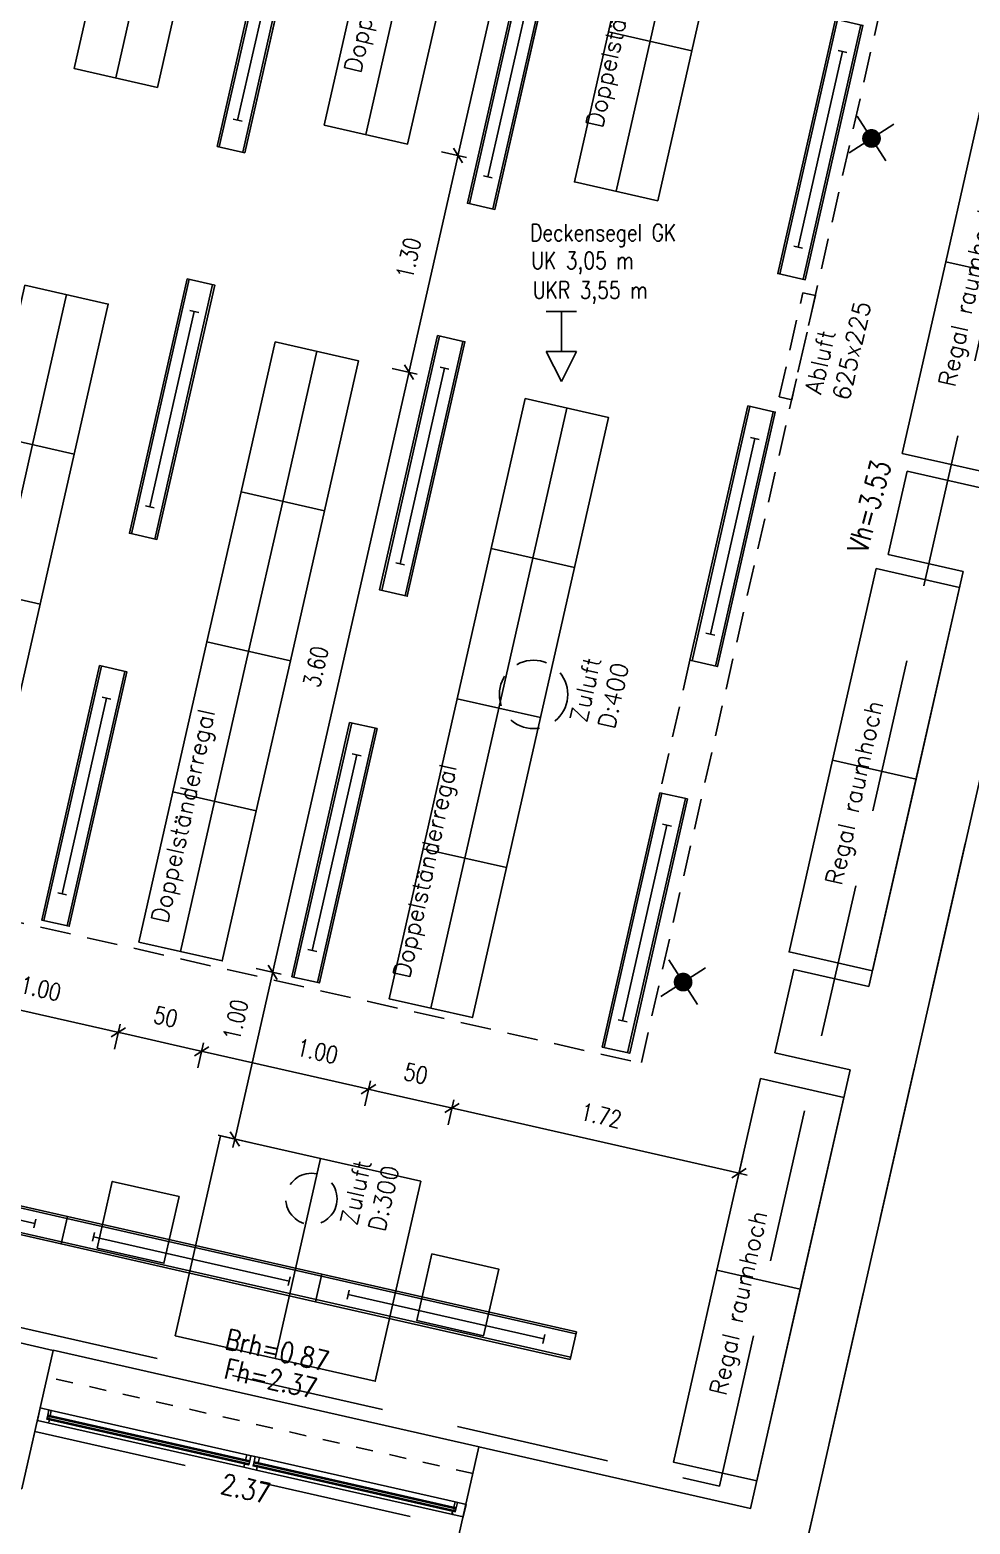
# Model space of a CAD drawing. Header units: metres. Extents: x -7 to 99688, y -10762 to -90.
# Drawn here: x 103.82 to 109.31, y -148.47 to -139.73 of the extents above; entities that cross this region are included whole.
import ezdxf
from ezdxf.enums import TextEntityAlignment as Align

# ---------------------------------------------------------------- set-up
doc = ezdxf.new("R2010")
doc.units = ezdxf.units.M
doc.header["$LTSCALE"] = 0.03
doc.linetypes.add('GESTRICHELT', pattern=[9, 6, -3])
doc.linetypes.add('GESTRICHELT2', pattern=[4.5, 3, -1.5])
doc.layers.get('0').update_dxf_attribs({"linetype": 'CONTINUOUS'})
doc.layers.get('Defpoints').update_dxf_attribs({"linetype": 'CONTINUOUS'})
for name, color, linetype in [('A_ansicht', 9, 'CONTINUOUS'), ('A_bemaßung', 2, 'CONTINUOUS'), ('A_Deckenplan', 8, 'CONTINUOUS'), ('A_fenster', 7, 'CONTINUOUS'), ('A_Höhen', 3, 'CONTINUOUS'), ('A_möbel_neu', 1, 'CONTINUOUS'), ('A_text', 5, 'CONTINUOUS'), ('A_verdeckt', 8, 'GESTRICHELT2'), ('A_wände', 6, 'CONTINUOUS'), ('CKMA0002', 2, 'CONTINUOUS'), ('E__LEUCHTEN', 6, 'CONTINUOUS')]:
    doc.layers.add(name, color=color, linetype=linetype)
doc.styles.add('PITSIMP8', font='PITSIMP8.SHX')
doc.styles.add('SIMPLEX', font='simplex.shx', dxfattribs={"width": 0.8, "height": 0.1})
doc.styles.get("Standard").update_dxf_attribs({"font": 'txt', "height": 1})
doc.dimstyles.get("Standard").update_dxf_attribs({"dimtxt": 0.1, "dimasz": 0.05, "dimexe": 0.1, "dimexo": 0, "dimgap": 0.1, "dimtad": 1, "dimdec": 4, "dimrnd": 0.0025, "dimzin": 0, "dimdsep": 46, "dimtxsty": 'SIMPLEX', "dimblk": 'DIMCROSS', "dimblk1": 'DIMCROSS', "dimblk2": 'DIMCROSS', "dimsah": 1, "dimcen": 2.5, "dimdle": 0.025, "dimclrd": 1, "dimclre": 1, "dimclrt": 6, "dimadec": 0, "dimazin": 0, "dimtfac": 1, "dimtdec": 4, "dimtix": 1, "dimtmove": 2, "dimatfit": 3, "dimfxl": 1, "dimtvp": 1, "dimtolj": 1, "dimtzin": 0, "dimarcsym": 0})

# ---------------------------------------------------------------- blocks, each defined once
blk = doc.blocks.new('DIMCROSS')
at = {"color": 0, "linetype": 'ByBlock'}
blk.add_line((-1, 0), (1, 0), dxfattribs=at)
at = {"linetype": 'ByBlock'}
blk.add_line((-0.707107, -0.707107), (0.707107, 0.707107), dxfattribs=at)
blk = doc.blocks.new('*D103')
at = {"layer": 'CKMA0002', "color": 1, "lineweight": -2}
for p, q in [((105.2846, -145.2503), (105.1383, -145.2172)), ((105.0257, -146.1657), (105.2248, -145.288)), ((105.1121, -146.2366), (104.9171, -146.1924))]:
    blk.add_line(p, q, dxfattribs=at)
at = {"layer": 'Defpoints', "color": 0}
for p in [(105.2358, -145.2393), (105.7828, -145.3634), (105.6104, -146.3496)]:
    blk.add_point(p, dxfattribs=at)
at = {"layer": 'CKMA0002', "color": 1, "lineweight": -2, "xscale": 0.05, "yscale": 0.05, "zscale": 0.05}
for p, rotation in [((105.2358, -145.2393), 77.21937493741743), ((105.0146, -146.2145), 257.2193749374175)]:
    blk.add_blockref('DIMCROSS', p, dxfattribs=dict(at, rotation=rotation))
at = {"layer": 'CKMA0002', "color": 6, "insert": (105.0189, -145.5175), "char_height": 0.1, "attachment_point": 5, "rotation": 77.21937, "style": 'SIMPLEX'}
blk.add_mtext('\\A1;1.00{\\A1\\H0.7x\\S;}', dxfattribs=at)
blk = doc.blocks.new('*D104')
at = {"layer": 'CKMA0002', "color": 1, "lineweight": -2}
for p, q in [((105.2469, -145.1905), (106.0212, -141.7772)), ((106.081, -141.7395), (105.9347, -141.7064))]:
    blk.add_line(p, q, dxfattribs=at)
at = {"layer": 'Defpoints', "color": 0}
for p in [(106.0322, -141.7285), (106.5791, -141.8525), (105.7828, -145.3634)]:
    blk.add_point(p, dxfattribs=at)
at = {"layer": 'CKMA0002', "color": 1, "lineweight": -2, "xscale": 0.05, "yscale": 0.05, "zscale": 0.05}
for p, rotation in [((106.0322, -141.7285), 77.21937493741743), ((105.2358, -145.2393), 257.2193749374175)]:
    blk.add_blockref('DIMCROSS', p, dxfattribs=dict(at, rotation=rotation))
at = {"layer": 'CKMA0002', "color": 6, "insert": (105.4877, -143.4507), "char_height": 0.1, "attachment_point": 5, "rotation": 77.21937, "style": 'SIMPLEX'}
blk.add_mtext('\\A1;3.60{\\A1\\H0.7x\\S;}', dxfattribs=at)
blk = doc.blocks.new('*D105')
at = {"layer": 'CKMA0002', "color": 1, "lineweight": -2}
for p, q in [((106.3686, -140.4717), (106.2223, -140.4386)), ((106.0433, -141.6797), (106.3087, -140.5094))]:
    blk.add_line(p, q, dxfattribs=at)
at = {"layer": 'Defpoints', "color": 0}
for p in [(106.3198, -140.4607), (106.8667, -140.5847), (106.5791, -141.8525)]:
    blk.add_point(p, dxfattribs=at)
at = {"layer": 'CKMA0002', "color": 1, "lineweight": -2, "xscale": 0.05, "yscale": 0.05, "zscale": 0.05}
for p, rotation in [((106.3198, -140.4607), 77.21937493741743), ((106.0322, -141.7285), 257.2193749374175)]:
    blk.add_blockref('DIMCROSS', p, dxfattribs=dict(at, rotation=rotation))
at = {"layer": 'CKMA0002', "color": 6, "insert": (106.0297, -141.0614), "char_height": 0.1, "attachment_point": 5, "rotation": 77.21937, "style": 'SIMPLEX'}
blk.add_mtext('\\A1;1.30{\\A1\\H0.7x\\S;}', dxfattribs=at)
blk = doc.blocks.new('*D106')
at = {"layer": 'CKMA0002', "color": 1, "lineweight": -2}
for p, q in [((107.1649, -136.9609), (107.0187, -136.9278)), ((106.3309, -140.4119), (107.1051, -136.9986))]:
    blk.add_line(p, q, dxfattribs=at)
at = {"layer": 'Defpoints', "color": 0}
for p in [(107.1162, -136.9499), (107.663, -137.0739), (106.8667, -140.5847)]:
    blk.add_point(p, dxfattribs=at)
at = {"layer": 'CKMA0002', "color": 1, "lineweight": -2, "xscale": 0.05, "yscale": 0.05, "zscale": 0.05}
for p, rotation in [((107.1162, -136.9499), 77.21937493741743), ((106.3198, -140.4607), 257.2193749374175)]:
    blk.add_blockref('DIMCROSS', p, dxfattribs=dict(at, rotation=rotation))
at = {"layer": 'CKMA0002', "color": 6, "insert": (106.5717, -138.6721), "char_height": 0.1, "attachment_point": 5, "rotation": 77.21937, "style": 'SIMPLEX'}
blk.add_mtext('\\A1;3.60{\\A1\\H0.7x\\S;}', dxfattribs=at)
blk = doc.blocks.new('*D122')
at = {"layer": 'CKMA0002', "color": 1, "lineweight": -2}
for p, q in [((102.9192, -145.2697), (103.3092, -145.3582)), ((103.3691, -145.3205), (103.3359, -145.4668))]:
    blk.add_line(p, q, dxfattribs=at)
at = {"layer": 'Defpoints', "color": 0}
for p in [(103.7867, -141.2192), (104.2743, -141.3298), (103.358, -145.3693)]:
    blk.add_point(p, dxfattribs=at)
at = {"layer": 'CKMA0002', "color": 1, "lineweight": -2, "xscale": 0.05, "yscale": 0.05, "zscale": 0.05}
for p, rotation in [((102.8704, -145.2587), 167.2193749375083), ((103.358, -145.3693), 347.2193749375083)]:
    blk.add_blockref('DIMCROSS', p, dxfattribs=dict(at, rotation=rotation))
at = {"layer": 'CKMA0002', "color": 6, "insert": (103.1474, -145.1677), "char_height": 0.1, "attachment_point": 5, "rotation": 347.21937, "style": 'SIMPLEX'}
blk.add_mtext('\\A1;50{\\A1\\H0.7x\\S;}', dxfattribs=at)
blk = doc.blocks.new('*D123')
at = {"layer": 'CKMA0002', "color": 1, "lineweight": -2}
for p, q in [((103.4068, -145.3803), (104.2845, -145.5794)), ((104.3443, -145.5417), (104.3111, -145.688))]:
    blk.add_line(p, q, dxfattribs=at)
at = {"layer": 'Defpoints', "color": 0}
for p in [(104.2743, -141.3298), (105.2496, -141.551), (104.3332, -145.5905)]:
    blk.add_point(p, dxfattribs=at)
at = {"layer": 'CKMA0002', "color": 1, "lineweight": -2, "xscale": 0.05, "yscale": 0.05, "zscale": 0.05}
for p, rotation in [((103.358, -145.3693), 167.2193749375083), ((104.3332, -145.5905), 347.2193749375083)]:
    blk.add_blockref('DIMCROSS', p, dxfattribs=dict(at, rotation=rotation))
at = {"layer": 'CKMA0002', "color": 6, "insert": (103.8788, -145.3336), "char_height": 0.1, "attachment_point": 5, "rotation": 347.21937, "style": 'SIMPLEX'}
blk.add_mtext('\\A1;1.00{\\A1\\H0.7x\\S;}', dxfattribs=at)
blk = doc.blocks.new('*D124')
at = {"layer": 'CKMA0002', "color": 1, "lineweight": -2}
for p, q in [((104.382, -145.6015), (104.7721, -145.69)), ((104.8319, -145.6523), (104.7987, -145.7986))]:
    blk.add_line(p, q, dxfattribs=at)
at = {"layer": 'Defpoints', "color": 0}
for p in [(105.2496, -141.551), (105.7372, -141.6616), (104.8208, -145.7011)]:
    blk.add_point(p, dxfattribs=at)
at = {"layer": 'CKMA0002', "color": 1, "lineweight": -2, "xscale": 0.05, "yscale": 0.05, "zscale": 0.05}
for p, rotation in [((104.3332, -145.5905), 167.2193749375083), ((104.8208, -145.7011), 347.2193749375083)]:
    blk.add_blockref('DIMCROSS', p, dxfattribs=dict(at, rotation=rotation))
at = {"layer": 'CKMA0002', "color": 6, "insert": (104.6102, -145.4995), "char_height": 0.1, "attachment_point": 5, "rotation": 347.21937, "style": 'SIMPLEX'}
blk.add_mtext('\\A1;50{\\A1\\H0.7x\\S;}', dxfattribs=at)
blk = doc.blocks.new('*D125')
at = {"layer": 'CKMA0002', "color": 1, "lineweight": -2}
for p, q in [((104.8696, -145.7122), (105.7473, -145.9113)), ((105.8071, -145.8736), (105.7739, -146.0198))]:
    blk.add_line(p, q, dxfattribs=at)
at = {"layer": 'Defpoints', "color": 0}
for p in [(105.7372, -141.6616), (106.7124, -141.8828), (105.7961, -145.9223)]:
    blk.add_point(p, dxfattribs=at)
at = {"layer": 'CKMA0002', "color": 1, "lineweight": -2, "xscale": 0.05, "yscale": 0.05, "zscale": 0.05}
for p, rotation in [((104.8208, -145.7011), 167.2193749375083), ((105.7961, -145.9223), 347.2193749375083)]:
    blk.add_blockref('DIMCROSS', p, dxfattribs=dict(at, rotation=rotation))
at = {"layer": 'CKMA0002', "color": 6, "insert": (105.4977, -145.7008), "char_height": 0.1, "attachment_point": 5, "rotation": 347.21937, "style": 'SIMPLEX'}
blk.add_mtext('\\A1;1.00{\\A1\\H0.7x\\S;}', dxfattribs=at)
blk = doc.blocks.new('*D126')
at = {"layer": 'CKMA0002', "color": 1, "lineweight": -2}
for p, q in [((105.8448, -145.9334), (106.2349, -146.0219)), ((106.2947, -145.9842), (106.2616, -146.1304))]:
    blk.add_line(p, q, dxfattribs=at)
at = {"layer": 'Defpoints', "color": 0}
for p in [(106.7124, -141.8828), (107.2, -141.9934), (106.2837, -146.0329)]:
    blk.add_point(p, dxfattribs=at)
at = {"layer": 'CKMA0002', "color": 1, "lineweight": -2, "xscale": 0.05, "yscale": 0.05, "zscale": 0.05}
for p, rotation in [((105.7961, -145.9223), 167.2193749375083), ((106.2837, -146.0329), 347.2193749375083)]:
    blk.add_blockref('DIMCROSS', p, dxfattribs=dict(at, rotation=rotation))
at = {"layer": 'CKMA0002', "color": 6, "insert": (106.0731, -145.8313), "char_height": 0.1, "attachment_point": 5, "rotation": 347.21937, "style": 'SIMPLEX'}
blk.add_mtext('\\A1;50{\\A1\\H0.7x\\S;}', dxfattribs=at)
blk = doc.blocks.new('*D127')
at = {"layer": 'CKMA0002', "color": 1, "lineweight": -2}
for p, q in [((106.3324, -146.044), (107.9131, -146.4025)), ((107.984, -146.3161), (107.9398, -146.5111))]:
    blk.add_line(p, q, dxfattribs=at)
at = {"layer": 'Defpoints', "color": 0}
for p in [(107.2, -141.9934), (108.9169, -142.2033), (107.9619, -146.4136)]:
    blk.add_point(p, dxfattribs=at)
at = {"layer": 'CKMA0002', "color": 1, "lineweight": -2, "xscale": 0.05, "yscale": 0.05, "zscale": 0.05}
for p, rotation in [((106.2837, -146.0329), 167.2193749375083), ((107.9619, -146.4136), 347.2193749375083)]:
    blk.add_blockref('DIMCROSS', p, dxfattribs=dict(at, rotation=rotation))
at = {"layer": 'CKMA0002', "color": 6, "insert": (107.156, -146.077), "char_height": 0.1, "attachment_point": 5, "rotation": 347.21937, "style": 'SIMPLEX'}
blk.add_mtext('\\A1;1.72{\\A1\\H0.7x\\S;}', dxfattribs=at)
blk = doc.blocks.new('Sich.beleuchtung')
at = {"layer": 'E__LEUCHTEN', "color": 3}
for p, q in [((-100.1, 100.1), (100.1, -100.1)), ((-100.1, -100.1), (100.1, 100.1))]:
    blk.add_line(p, q, dxfattribs=at)
at = {"layer": 'E__LEUCHTEN', "color": 3, "const_width": 50}
blk.add_lwpolyline([(-25, 0, 1), (25, 0, 1)], format="xyb", close=True, dxfattribs=at)
blk = doc.blocks.new('2DEL_464')
for p, q in [((-0.5, 0.5), (0.5, 0.5)), ((-0.5, 0.425), (0.5, 0.425)), ((-0.3844, 0.16), (-0.3844, -0.16)), ((0.3844, 0.16), (0.3844, -0.16)), ((-0.3844, 0), (0.3844, 0)), ((-0.5, -0.425), (0.5, -0.425))]:
    blk.add_line(p, q)
blk.add_lwpolyline([(-0.5, -0.5), (0.5, -0.5), (0.5, 0.5), (-0.5, 0.5)], close=True)
at = {"style": 'PITSIMP8', "flags": 9}
for tag, p in [('BEZEICHNUNG', (-0.0298, 0.1793)), ('RAUM/GRUPPE', (-0.0298, 0.1593)), ('POS.NR.G-LV', (-0.0298, 0.1393)), ('FABRIKAT', (-0.0298, 0.1193)), ('KENNUNG', (-0.0298, 0.0793)), ('LEISTUNG', (-0.0298, 0.0593)), ('TYP', (-0.0298, 0.0993)), ('VOLUMENSTROM', (-0.0298, 0.0393)), ('DRUCK/-STUFE', (-0.0298, 0.0193)), ('ANSCHLUSS', (-0.0298, -0.0007)), ('TEMPERATUR', (-0.0298, -0.0607)), ('GROESSE', (-0.0298, -0.0207)), ('DN', (-0.0298, -0.0407)), ('SPANNUNG/FREQUENZ', (-0.0298, -0.1207)), ('SCHUTZART', (-0.0298, -0.1007)), ('DREHZAHL', (-0.0298, -0.0807)), ('GEWICHT', (-0.0298, -0.1407)), ('FREI', (-0.0298, -0.1607)), ('FREI', (-0.0298, -0.1807)), ('FREI', (-0.0298, -0.2007))]:
    blk.add_attdef(tag, text='', height=0.01, dxfattribs=at).set_placement(p, align=Align.MIDDLE)
blk = doc.blocks.new('Keller_bibo')
at = {"layer": 'A_verdeckt', "linetype": 'GESTRICHELT', "ltscale": 5}
for points in [[(97.461, -246.8288), (97.8938, -246.927), (97.9716, -246.5844), (100.4794, -247.1532), (100.4017, -247.4958), (100.8239, -247.5916), (100.9008, -247.2527), (103.4076, -247.8213), (103.3307, -248.1602), (103.7694, -248.2597), (103.8455, -247.9246), (106.3348, -248.4893)], [(108.1906, -249.3118), (111.1637, -236.2048), (110.7038, -236.1005), (110.62, -236.4702), (109.6445, -236.249), (109.7283, -235.8792), (109.2832, -235.7782), (109.1998, -236.1462), (106.7314, -235.5863), (106.8148, -235.2183), (106.3628, -235.1158), (106.2779, -235.4903), (103.8317, -234.9354), (103.9166, -234.561), (103.519, -234.4708), (103.4639, -234.7134), (100.9485, -234.1428), (101.0035, -233.9002), (100.5807, -233.8043), (100.5263, -234.044), (98.0138, -233.4741), (98.0681, -233.2343), (97.6356, -233.1363)], [(89.2014, -244.0145), (107.8483, -248.2441), (110.3885, -237.0453), (91.7416, -232.8157), (89.2014, -244.0145)]]:
    blk.add_lwpolyline(points, dxfattribs=at)

msp = doc.modelspace()

# ---------------------------------------------------------------- linework, layer by layer
at = {"layer": 'A_ansicht', "color": 9, "linetype": 'Continuous'}
msp.add_line((106.44244, -148.01493), (103.95252, -147.45019), dxfattribs=at)
at = {"layer": 'A_bemaßung'}
for p, q in [((106.83525, -141.37393), (107.01172, -141.37393)), ((106.92348, -141.37393), (106.92348, -141.60702)), ((106.83525, -141.60702), (107.01172, -141.60702)), ((106.83525, -141.60702), (106.92348, -141.78349)), ((107.01172, -141.60702), (106.92348, -141.78349))]:
    msp.add_line(p, q, dxfattribs=at)
at = {"layer": 'A_Deckenplan', "linetype": 'GESTRICHELT'}
for p, q in [((109.28899, -137.39857), (107.3904, -145.77132)), ((92.68179, -142.43602), (107.3904, -145.77132)), ((107.67549, -143.41372), (107.49986, -144.18805))]:
    msp.add_line(p, q, dxfattribs=at)
at = {"layer": 'A_Deckenplan', "color": 5, "linetype": 'GESTRICHELT'}
msp.add_lwpolyline([(108.4088, -141.28018), (108.27058, -141.88971), (108.19744, -141.87312), (108.33565, -141.2636)], close=True, dxfattribs=at)
for centre, radius in [((106.76095, -143.6134), 0.2), ((105.46252, -146.56415), 0.15)]:
    msp.add_circle(centre, radius, dxfattribs=at)
at = {"layer": 'A_fenster', "color": 10, "linetype": 'Continuous'}
for p, q in [((103.92034, -147.82949), (103.92741, -147.79829)), ((103.94107, -147.80138), (105.08412, -148.06062)), ((103.92121, -147.87378), (105.06753, -148.13376)), ((105.08412, -148.06062), (105.07704, -148.09183)), ((105.15824, -148.07743), (105.08412, -148.06062)), ((105.10142, -148.09736), (105.1085, -148.06615)), ((105.12678, -148.10311), (105.13385, -148.0719)), ((106.28843, -148.41066), (105.14165, -148.15057)), ((106.30175, -148.33677), (105.15824, -148.07743)), ((106.30832, -148.37108), (106.3154, -148.33987))]:
    msp.add_line(p, q, dxfattribs=at)
at = {"layer": 'A_fenster', "color": 2}
for p, q in [((103.92034, -147.82949), (103.91503, -147.8529)), ((103.91503, -147.8529), (105.09611, -148.12076)), ((103.91635, -147.84705), (105.09744, -148.11491)), ((103.91901, -147.83534), (105.10009, -148.10321)), ((103.92034, -147.82949), (105.10142, -148.09736)), ((103.92876, -147.83756), (103.92611, -147.84926)), ((105.10142, -148.09736), (105.09611, -148.12076)), ((105.12678, -148.10311), (105.12147, -148.12651)), ((106.30301, -148.39448), (105.12147, -148.12651)), ((106.30434, -148.38863), (105.1228, -148.12066)), ((106.307, -148.37693), (105.12545, -148.10896)), ((106.30832, -148.37108), (105.12678, -148.10311)), ((106.29724, -148.37472), (106.29459, -148.38642)), ((106.30832, -148.37108), (106.30301, -148.39448))]:
    msp.add_line(p, q, dxfattribs=at)
at = {"layer": 'A_fenster', "color": 10, "linetype": 'Continuous'}
for points in [[(103.8767, -147.78678), (103.94107, -147.80138), (103.93399, -147.83259), (103.92034, -147.82949), (103.91503, -147.8529), (103.93154, -147.85664), (103.92949, -147.86568), (103.92121, -147.87378), (103.86011, -147.85993)], [(105.14165, -148.15057), (105.06753, -148.13376), (105.07173, -148.11523), (105.09611, -148.12076), (105.10142, -148.09736), (105.07704, -148.09183), (105.08412, -148.06062), (105.15824, -148.07743), (105.15116, -148.10864), (105.12678, -148.10311), (105.12147, -148.12651), (105.14585, -148.13204)], [(106.36611, -148.35137), (106.30175, -148.33677), (106.29467, -148.36798), (106.30832, -148.37108), (106.30301, -148.39448), (106.2865, -148.39074), (106.28445, -148.39978), (106.28843, -148.41066), (106.34952, -148.42451)]]:
    msp.add_lwpolyline(points, close=True, dxfattribs=at)
at = {"layer": 'A_möbel_neu'}
for p, q in [((107.64193, -138.91485), (107.44284, -139.79255)), ((104.51716, -139.12895), (104.31808, -140.00666)), ((105.98, -139.46075), (105.78092, -140.33846)), ((107.44284, -139.79255), (107.24376, -140.67026)), ((104.03052, -141.27446), (103.83144, -142.15216)), ((105.49336, -141.60626), (105.29428, -142.48396)), ((106.9562, -141.93806), (106.75712, -142.81576)), ((103.83144, -142.15216), (103.63236, -143.02987)), ((105.29428, -142.48396), (105.0952, -143.36167)), ((106.75712, -142.81576), (106.55804, -143.69347)), ((105.0952, -143.36167), (104.89612, -144.23937)), ((106.55804, -143.69347), (106.35896, -144.57117)), ((104.89612, -144.23937), (104.69704, -145.11708)), ((106.35896, -144.57117), (106.15988, -145.44888))]:
    msp.add_line(p, q, dxfattribs=at)
for points in [[(107.39812, -138.85955), (107.88573, -138.97015), (107.68665, -139.84785), (107.19904, -139.73725)], [(104.27335, -139.07365), (104.76097, -139.18425), (104.56189, -140.06196), (104.07427, -139.95136)], [(105.73619, -139.40545), (106.22381, -139.51605), (106.02473, -140.39376), (105.53711, -140.28316)], [(107.19904, -139.73725), (107.68665, -139.84785), (107.48757, -140.72556), (106.99996, -140.61496)], [(109.42571, -139.96025), (109.91333, -140.07085), (109.65894, -141.19236), (109.17133, -141.08176)], [(109.17133, -141.08176), (109.65894, -141.19236), (109.40456, -142.31387), (108.91695, -142.20327)], [(103.78671, -141.21915), (104.27433, -141.32976), (104.07525, -142.20746), (103.58763, -142.09686)], [(105.24956, -141.55096), (105.73717, -141.66156), (105.53809, -142.53926), (105.05047, -142.42866)], [(106.7124, -141.88276), (107.20001, -141.99336), (107.00093, -142.87106), (106.51332, -142.76046)], [(103.58763, -142.09686), (104.07525, -142.20746), (103.87616, -143.08517), (103.38855, -142.97457)], [(105.05047, -142.42866), (105.53809, -142.53926), (105.33901, -143.41697), (104.85139, -143.30637)], [(106.51332, -142.76046), (107.00093, -142.87106), (106.80185, -143.74877), (106.31423, -143.63817)], [(108.76424, -142.87634), (109.25185, -142.98694), (108.99747, -144.10845), (108.50986, -143.99785)], [(103.38855, -142.97457), (103.87616, -143.08517), (103.67708, -143.96287), (103.18947, -143.85227)], [(104.85139, -143.30637), (105.33901, -143.41697), (105.13993, -144.29467), (104.65231, -144.18407)], [(106.31423, -143.63817), (106.80185, -143.74877), (106.60277, -144.62647), (106.11515, -144.51587)], [(108.50986, -143.99785), (108.99747, -144.10845), (108.74309, -145.22996), (108.25547, -145.11936)], [(104.65231, -144.18407), (105.13993, -144.29467), (104.94084, -145.17238), (104.45323, -145.06178)], [(106.11515, -144.51587), (106.60277, -144.62647), (106.40369, -145.50418), (105.91607, -145.39358)], [(108.08734, -145.86052), (108.57496, -145.97112), (108.32057, -147.09263), (107.83296, -146.98203)], [(104.66545, -147.36579), (105.25059, -147.49851), (105.51603, -146.32823), (104.9309, -146.19551)], [(105.25059, -147.49851), (105.83573, -147.63123), (106.10117, -146.46095), (105.51603, -146.32823)], [(104.20938, -146.85218), (104.59947, -146.94066), (104.68795, -146.55057), (104.29786, -146.46209)], [(106.46876, -147.36465), (106.07867, -147.27617), (106.16715, -146.88608), (106.55724, -146.97456)], [(107.83296, -146.98203), (108.32057, -147.09263), (108.06619, -148.21414), (107.57858, -148.10354)]]:
    msp.add_lwpolyline(points, close=True, dxfattribs=at)
at = {"layer": 'A_verdeckt'}
msp.add_line((106.40703, -148.17096), (103.91763, -147.60632), dxfattribs=at)
at = {"layer": 'A_wände'}
for p, q in [((108.94466, -142.30707), (108.83407, -142.79468)), ((108.94466, -142.30707), (109.38351, -142.4066)), ((108.83407, -142.79468), (109.2729, -142.89421)), ((108.72204, -145.32269), (109.2729, -142.89421)), ((108.17263, -145.71078), (108.28321, -145.22317)), ((108.28321, -145.22317), (108.72204, -145.32269))]:
    msp.add_line(p, q, dxfattribs=at)
at = {"layer": 'A_wände', "linetype": 'Continuous'}
for points in [[(109.49554, -139.87858), (109.60614, -139.39097), (110.04498, -139.49051), (110.62671, -136.92581), (109.10141, -136.57986), (109.28323, -135.77821), (109.72834, -135.87917), (109.64445, -136.24895), (110.61992, -136.47021), (110.70381, -136.10045), (111.16365, -136.20475), (108.19062, -149.3118), (107.5915, -149.17591), (107.67729, -148.79769), (106.7736, -148.59275), (106.69844, -148.92408), (106.25881, -148.82436)], [(106.25881, -148.82436), (106.44017, -148.01444), (108.02971, -148.37498), (108.61143, -145.81027), (108.17258, -145.71077)], [(103.76943, -148.25969), (103.33061, -148.16019), (103.51421, -147.35079), (103.95302, -147.45029), (103.76943, -148.25969)]]:
    msp.add_lwpolyline(points, dxfattribs=at)

# ---------------------------------------------------------------- block references
at = {"layer": 'A_verdeckt', "linetype": 'GESTRICHELT'}
msp.add_blockref('Keller_bibo', (0, 100), dxfattribs=at)
at = {"layer": 'E__LEUCHTEN', "color": 7, "linetype": 'Continuous', "yscale": 0.164999999999992, "zscale": 1.526}
for p, xscale, rotation in [((105.16071, -139.68208), 1.526000000000011, 257.2203920288506), ((106.62355, -140.01388), 1.526000000000011, 257.2203920288506), ((108.43791, -140.42534), 1.526000000000011, 257.2203920288506), ((104.64752, -141.94461), 1.526000000000011, 257.2203920288506), ((106.11036, -142.27641), 1.526000000000011, 257.2203920288506), ((107.92472, -142.68787), 1.526000000000011, 257.2203920288506), ((104.13434, -144.20714), 1.526000000000011, 257.2203920288506), ((105.59718, -144.53894), 1.526000000000011, 257.2203920288506), ((107.41154, -144.9504), 1.526000000000011, 257.2203920288506), ((103.27271, -146.57888), 1.525999999999997, 347.220146982277), ((104.7609, -146.91644), 1.525999999999997, 347.220146982277), ((106.2491, -147.254), 1.525999999999997, 347.220146982277)]:
    msp.add_blockref('2DEL_464', p, dxfattribs=dict(at, xscale=xscale, rotation=rotation))
at = {"layer": 'E__LEUCHTEN', "color": 7, "xscale": 0.001098735000002128, "yscale": 0.001098734999999351, "zscale": 0.001098735, "rotation": 347.6524336641262}
for p in [(108.73709, -140.36095), (107.63553, -145.29613)]:
    msp.add_blockref('Sich.beleuchtung', p, dxfattribs=at)

# ---------------------------------------------------------------- texts
at = {"layer": 'A_Deckenplan', "color": 5, "linetype": 'GESTRICHELT', "char_height": 0.1, "width": 1, "attachment_point": 1, "rotation": 77.223765}
for s, insert in [('{\\Fsimplex.shx;Abluft\\P625x225}', (108.34511, -141.84096)), ('{\\Fsimplex.shx;Zuluft\\PD:400}', (106.97298, -143.76241)), ('{\\Fsimplex.shx;Zuluft\\PD:300}', (105.63018, -146.70388))]:
    msp.add_mtext(s, dxfattribs=dict(at, insert=insert))
at = {"layer": 'A_Höhen', "linetype": 'Continuous', "style": 'SIMPLEX', "width": 0.8}
for s, rotation, p in [('Vh=3.53', 74.8, (108.72345, -142.51359)), ('Brh=0.87', 347.2, (105.26163, -147.44971)), ('Fh=2.37', 347.2, (105.22402, -147.61553)), ('2.37', 347.2, (105.07829, -148.25923))]:
    msp.add_text(s, height=0.12, rotation=rotation, dxfattribs=at).set_placement(p, align=Align.MIDDLE_CENTER)
at = {"layer": 'A_text', "style": 'SIMPLEX', "width": 0.8}
for s, p in [('Deckensegel GK', (106.74151, -140.96167)), ('UK 3,05 m', (106.74702, -141.12497)), ('UKR 3,55 m', (106.75635, -141.29783))]:
    msp.add_text(s, height=0.1, dxfattribs=at).set_placement(p)
at = {"layer": 'A_text', "linetype": 'Continuous', "char_height": 0.1, "attachment_point": 1}
for s, insert, width, rotation in [('\\Fsimplex.shx;Doppelständerregal', (105.65111, -139.96361), 1, 77.416918), ('\\Fsimplex.shx;Doppelständerregal', (107.06519, -140.28435), 1, 77.416918), ('{\\Fsimplex.shx;Regal raumhoch}', (109.12659, -141.79862), 2.1588896, 77.221754), ('{\\Fsimplex.shx;Regal raumhoch}', (108.46516, -144.71472), 2.1588896, 77.221754), ('\\Fsimplex.shx;Doppelständerregal', (104.52298, -144.93727), 1, 77.416918), ('\\Fsimplex.shx;Doppelständerregal', (105.93706, -145.25801), 1, 77.416918), ('{\\Fsimplex.shx;Regal raumhoch}', (107.78827, -147.6989), 2.1588896, 77.221754)]:
    msp.add_mtext(s, dxfattribs=dict(at, insert=insert, width=width, rotation=rotation))

# ---------------------------------------------------------------- dimensions: what is measured, and where the dimension line sits
at = {"layer": 'CKMA0002'}
for base, p1, p2, angle, text, override, picture, middle in [((107.11619, -136.94988), (106.8667, -140.58474), (107.66302, -137.07392), 77.219375, '3.60{\\A1\\H0.7x\\S;}', {"dimexo": 0.510729, "dimse1": 1}, '*D106', (106.57171, -138.6721)), ((106.3198, -140.46068), (106.57914, -141.85254), (106.8667, -140.58474), 77.219375, '1.30{\\A1\\H0.7x\\S;}', {"dimexo": 0.510792, "dimse1": 1}, '*D105', (106.02972, -141.0614)), ((103.35801, -145.36927), (103.78671, -141.21915), (104.27433, -141.32975), 347.219375, '50{\\A1\\H0.7x\\S;}', {"dimexo": 4.092141, "dimse1": 1}, '*D122', (103.14739, -145.16768)), ((104.33323, -145.59049), (104.27433, -141.32975), (105.24956, -141.55095), 347.219375, '1.00{\\A1\\H0.7x\\S;}', {"dimexo": 4.092159, "dimse1": 1}, '*D123', (103.8788, -145.33359)), ((104.82084, -145.7011), (105.24956, -141.55095), (105.73717, -141.66155), 347.219375, '50{\\A1\\H0.7x\\S;}', {"dimexo": 4.092168, "dimse1": 1}, '*D124', (104.61022, -145.49951)), ((106.03222, -141.72848), (105.78282, -145.36336), (106.57914, -141.85254), 77.219375, '3.60{\\A1\\H0.7x\\S;}', {"dimexo": 0.510815, "dimse1": 1}, '*D104', (105.48774, -143.4507)), ((106.28368, -146.03292), (106.71239, -141.88276), (107.20001, -141.99336), 347.219375, '50{\\A1\\H0.7x\\S;}', {"dimexo": 4.092193, "dimse1": 1}, '*D126', (106.07306, -145.83134)), ((107.96188, -146.41361), (107.20001, -141.99336), (108.91695, -142.20327), 347.219375, '1.72{\\A1\\H0.7x\\S;}', {"dimexo": 4.217297, "dimse1": 1}, '*D127', (107.15596, -146.07698))]:
    dim = msp.add_linear_dim(base=base, p1=p1, p2=p2, angle=angle, text=text, dimstyle='Standard', override=override, dxfattribs=at)
    dim.commit()
    dim.dimension.update_dxf_attribs({"geometry": picture, "text_midpoint": middle})
for base, p1, p2, angle, override, picture, middle in [((105.79606, -145.92231), (105.73717, -141.66155), (106.71239, -141.88276), 347.219375, {"dimexo": 4.092184, "dimse1": 1}, '*D125', (105.49774, -145.70083)), ((105.23583, -145.23928), (105.61036, -146.34963), (105.78282, -145.36336), 77.219375, {"dimexo": 0.510883}, '*D103', (105.0189, -145.51752))]:
    dim = msp.add_linear_dim(base=base, p1=p1, p2=p2, angle=angle, text='1.00{\\A1\\H0.7x\\S;}', dimstyle='Standard', override=override, dxfattribs=at)
    dim.commit()
    dim.dimension.update_dxf_attribs({"geometry": picture, "text_midpoint": middle, "dimtype": 160})

doc.saveas('drawing.dxf')
